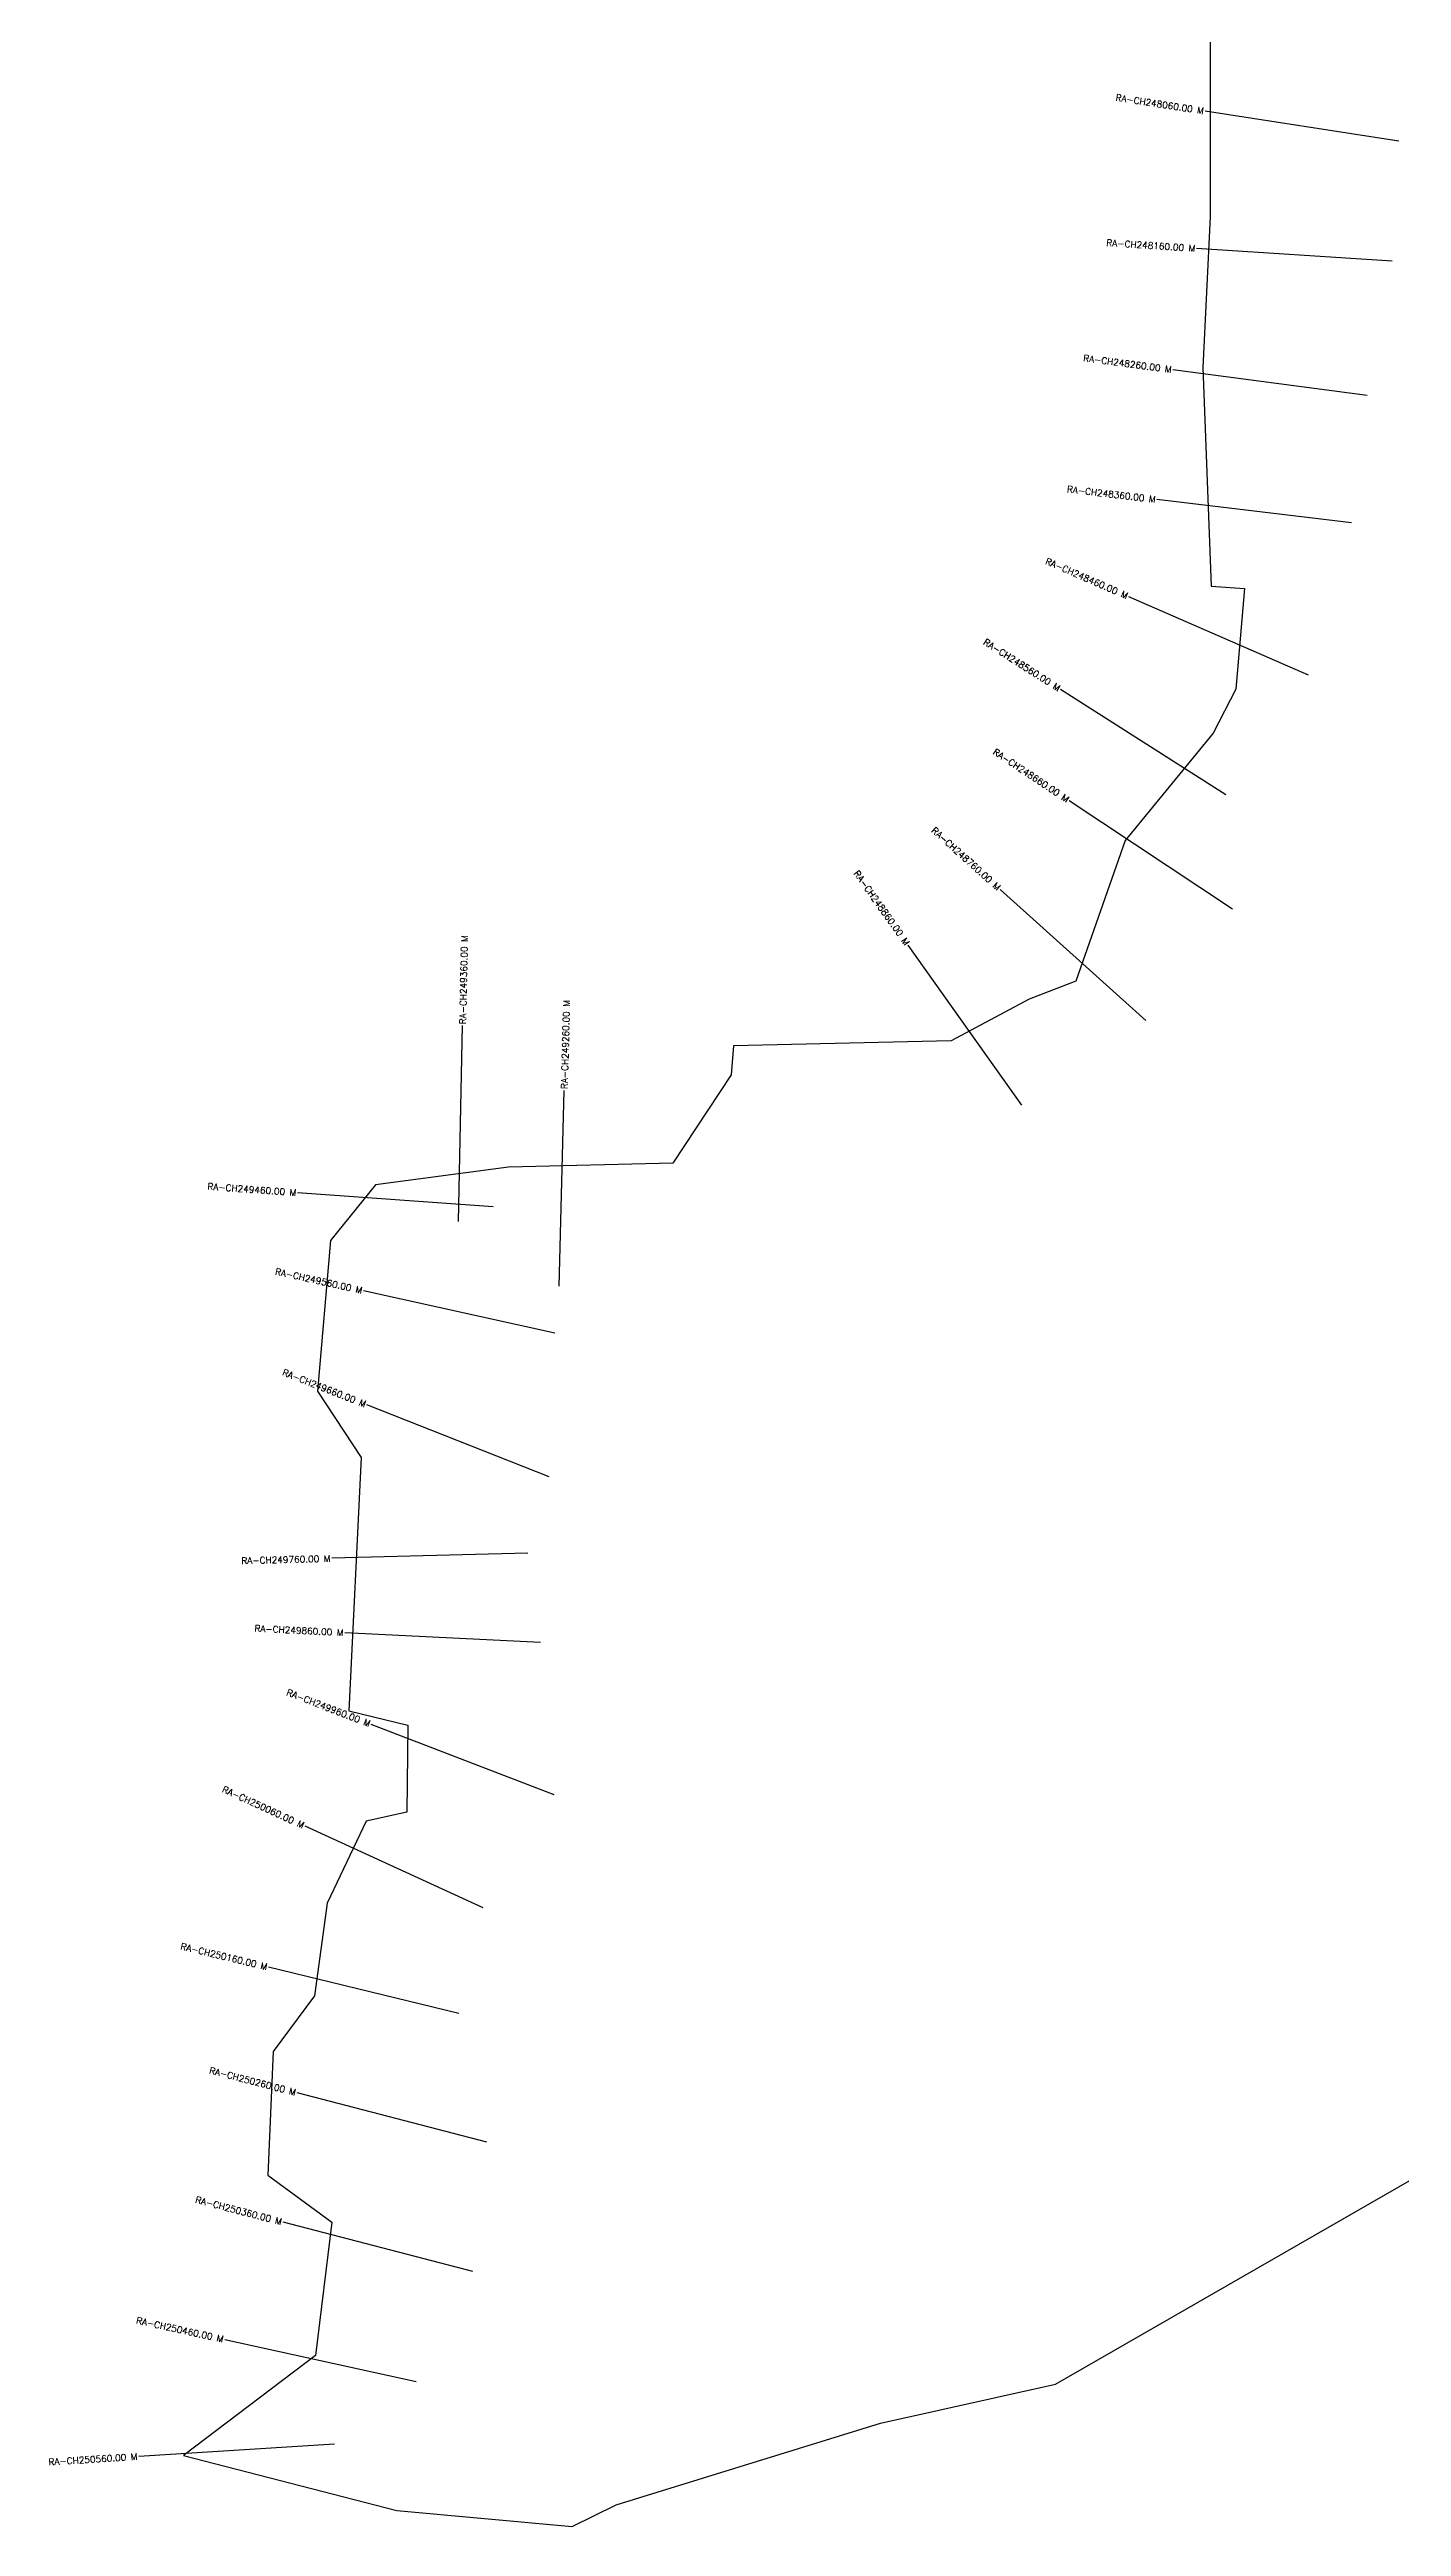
# Model space of a CAD drawing. Header units: metres. Extents: x 277539 to 279534, y 2042716 to 2046580.
# Drawn here: x 277539 to 278574, y 2042716 to 2044612 of the extents above; entities that cross this region are included whole.
import ezdxf
from ezdxf.enums import TextEntityAlignment as Align

# ---------------------------------------------------------------- set-up
doc = ezdxf.new("R2010")
doc.units = ezdxf.units.M
for name, color, linetype in [('CS', 134, 'Continuous'), ('CSMark', 6, 'Continuous'), ('VILLAGE BOUNDRY', 10, 'Continuous')]:
    doc.layers.add(name, color=color, linetype=linetype)
doc.styles.get("Standard").update_dxf_attribs({"font": 'simplex.shx'})

msp = doc.modelspace()

# ---------------------------------------------------------------- linework, layer by layer
at = {"layer": 'CS'}
for p, q in [((278571.5, 2044541.7), (278423.3, 2044564.6)), ((278566.5, 2044449.9), (278416.8, 2044459.5)), ((278547.4, 2044346.9), (278398.7, 2044366.7)), ((278535.4, 2044249.6), (278386.4, 2044267.3)), ((278502.4, 2044133), (278364.9, 2044193)), ((278439.2, 2044041.2), (278312.7, 2044121.9)), ((278444.2, 2043953.7), (278319.3, 2044036.8)), ((278377.9, 2043868.5), (278266.5, 2043968.9)), ((278283.1, 2043803.9), (278196.2, 2043926.2)), ((277851.9, 2043714.7), (277855.1, 2043864.7)), ((277928.9, 2043665.2), (277932.9, 2043815.1)), ((277878.4, 2043726), (277728.8, 2043736.7)), ((277925.7, 2043629.3), (277779.2, 2043661.7)), ((277921.4, 2043519.4), (277781.8, 2043574.3)), ((277904.9, 2043460.8), (277754.9, 2043456.9)), ((277914.7, 2043392.5), (277764.9, 2043399.9)), ((277925.2, 2043275.8), (277785.2, 2043329.7)), ((277870.8, 2043189.3), (277734.5, 2043251.8)), ((277852.3, 2043108.6), (277706.5, 2043143.9)), ((277873.6, 2043009.9), (277728.4, 2043047.7)), ((277862.8, 2042911), (277717.7, 2042948.8)), ((277819.5, 2042826.6), (277673, 2042858.8)), ((277756.9, 2042778.9), (277607.2, 2042769.5))]:
    msp.add_line(p, q, dxfattribs=at)
at = {"layer": 'VILLAGE BOUNDRY'}
msp.add_lwpolyline([(278427.4, 2044751.8), (278427.1, 2044483.8), (278421.5, 2044368.4), (278428.1, 2044201), (278453.5, 2044199.2), (278446.9, 2044122.3), (278429.6, 2044088.4), (278362.2, 2044006.3), (278324.3, 2043898.6), (278288.8, 2043885), (278229.1, 2043853.1), (278062.3, 2043849.1), (278060.6, 2043826.9), (278016, 2043759.3), (277890.2, 2043756.3), (277788.3, 2043742.7), (277753.9, 2043700.2), (277744.1, 2043584.8), (277777.4, 2043534.1), (277768.1, 2043340.2), (277813.2, 2043329.3), (277812.4, 2043262.7), (277781.3, 2043255.6), (277751.4, 2043192.9), (277741.6, 2043122.1), (277710, 2043079.5), (277706.1, 2042984.8), (277755.1, 2042948.7), (277742.6, 2042846.7), (277641.4, 2042770.1), (277804.8, 2042728.1), (277938.9, 2042715.8), (277972.6, 2042732.3), (278174.9, 2042794.9), (278308.9, 2042824.7), (278769.6, 2043089.5)], dxfattribs=at)

# ---------------------------------------------------------------- texts
at = {"layer": 'CSMark'}
for s, rotation, p in [('RA-CH248060.00 M', 351.2042, (278422.3, 2044564.8)), ('RA-CH248160.00 M', 356.3246, (278415.8, 2044459.6)), ('RA-CH248260.00 M', 352.4247, (278397.7, 2044366.8)), ('RA-CH248360.00 M', 353.2244, (278385.4, 2044267.4)), ('RA-CH248460.00 M', 336.4544, (278364, 2044193.4)), ('RA-CH248560.00 M', 327.4765, (278311.9, 2044122.4)), ('RA-CH248660.00 M', 326.36, (278318.5, 2044037.3)), ('RA-CH248760.00 M', 317.9588, (278265.7, 2043969.6)), ('RA-CH248860.00 M', 305.4045, (278195.6, 2043927)), ('RA-CH249460.00 M', 355.9168, (277727.8, 2043736.8)), ('RA-CH249560.00 M', 347.5177, (277778.3, 2043661.9)), ('RA-CH249660.00 M', 338.5047, (277780.9, 2043574.7)), ('RA-CH249760.00 M', 1.505, (277753.9, 2043456.8)), ('RA-CH249860.00 M', 357.1734, (277763.9, 2043400)), ('RA-CH249960.00 M', 338.9137, (277784.3, 2043330.1)), ('RA-CH250060.00 M', 335.375, (277733.5, 2043252.2)), ('RA-CH250160.00 M', 346.3782, (277705.6, 2043144.1)), ('RA-CH250260.00 M', 345.4065, (277727.4, 2043048)), ('RA-CH250360.00 M', 345.4113, (277716.7, 2042949)), ('RA-CH250460.00 M', 347.5936, (277672, 2042859.1)), ('RA-CH250560.00 M', 3.595, (277606.2, 2042769.4))]:
    msp.add_text(s, height=5, rotation=rotation, dxfattribs=at).set_placement(p, align=Align.MIDDLE_RIGHT)
for s, rotation, p in [('RA-CH249360.00 M', 88.7808, (277855.1, 2043865.7)), ('RA-CH249260.00 M', 88.4948, (277932.9, 2043816.1))]:
    msp.add_text(s, height=5, rotation=rotation, dxfattribs=at).set_placement(p, align=Align.MIDDLE_LEFT)

doc.saveas('drawing.dxf')
